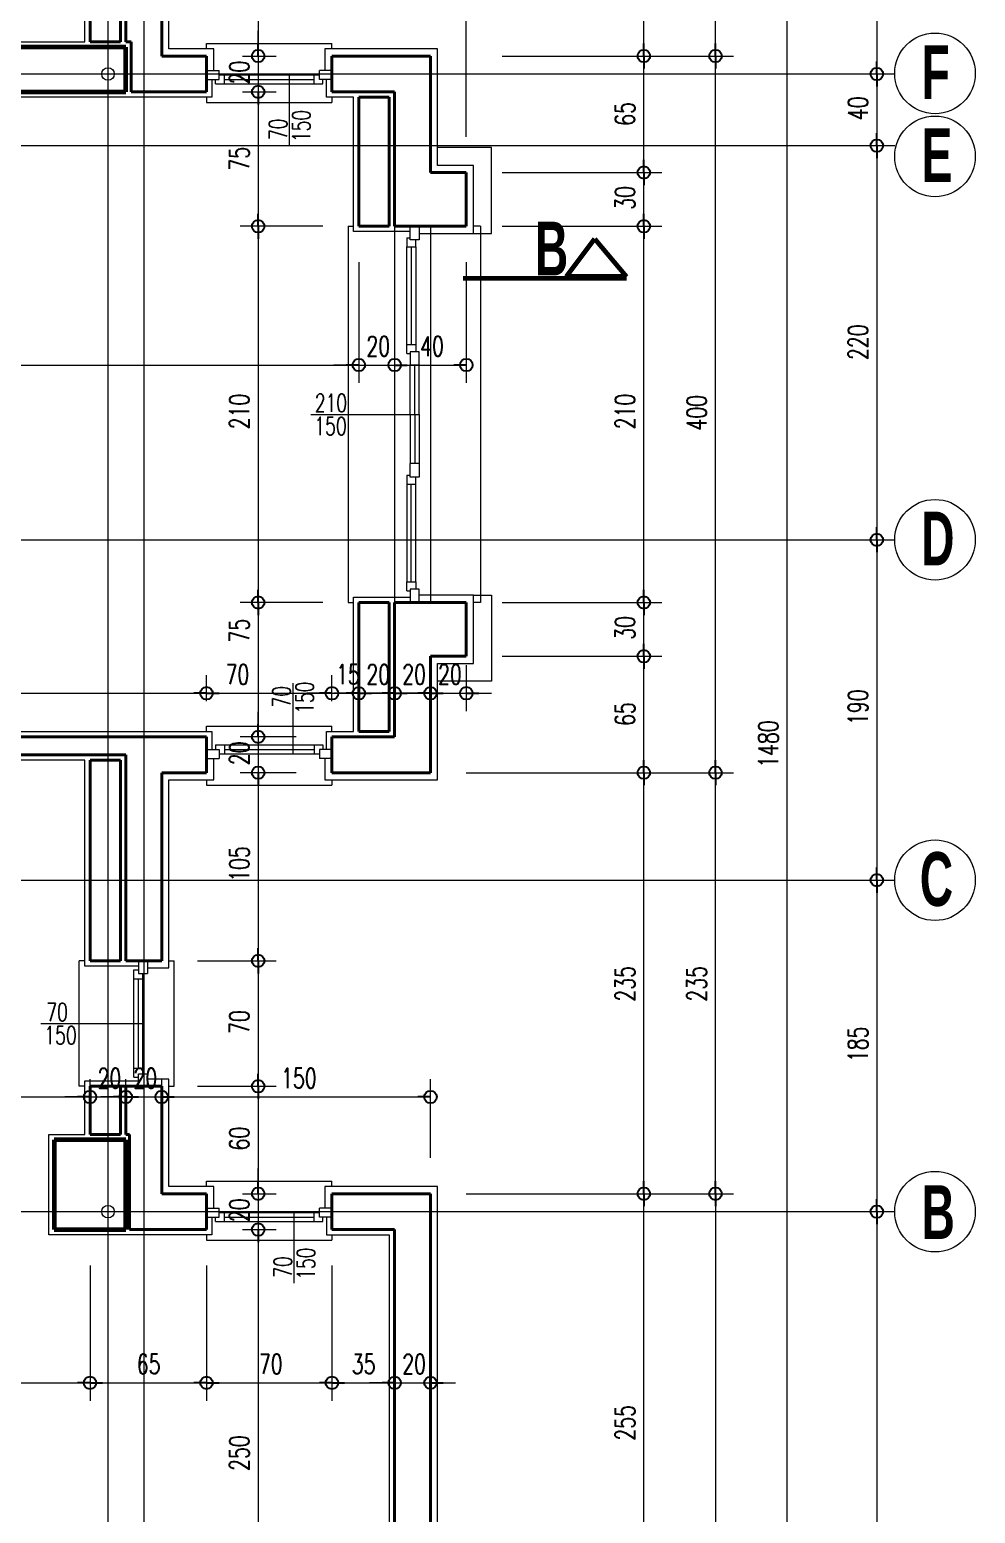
# Model space of a CAD drawing. Header units: millimetres. Extents: x 2016.56 to 2021.8, y 13721.83 to 13722.48.
# Drawn here: x 2018.1176 to 2018.2231, y 13722.1021 to 13722.2677 of the extents above; entities that cross this region are included whole.
import ezdxf

# ---------------------------------------------------------------- set-up
doc = ezdxf.new("R2010")
doc.units = ezdxf.units.MM
doc.linetypes.add('ACAD_ISO04W100', pattern=[30, 24, -3, 0, -3])
doc.linetypes.add('ACAD_ISO07W100', pattern=[3, 0, -3])
doc.layers.get('0').update_dxf_attribs({"lineweight": 20})
for name, color, linetype, lineweight in [('aks', 1, 'Continuous', 9), ('AKS  NO', 5, 'Continuous', 60), ('DH', 7, 'Continuous', 20), ('DIMV', 7, 'Continuous', 20), ('DUVAR', 4, 'Continuous', 40), ('DV', 7, 'Continuous', 20), ('kesit', 5, 'Continuous', 60), ('kolon', 5, 'Continuous', 60), ('PENCERE', 3, 'Continuous', 13), ('SIVA', 7, 'Continuous', 20), ('TEXT', 7, 'Continuous', 20)]:
    doc.layers.add(name, color=color, linetype=linetype, lineweight=lineweight)
doc.styles.get("Standard").update_dxf_attribs({"font": 'txt.shx', "width": 0.7, "height": 11})
doc.styles.add('style1', font='swisscbo.ttf', dxfattribs={"width": 0.75, "height": 11})

msp = doc.modelspace()

# ---------------------------------------------------------------- linework, layer by layer
at = {"color": 0, "lineweight": -2}
for p, q in [((2018.14306, 13722.26479), (2018.14306, 13722.26619)), ((2018.14306, 13722.26479), (2018.14306, 13722.26619)), ((2018.18611, 13722.26479), (2018.18611, 13722.26619)), ((2018.18611, 13722.26479), (2018.18611, 13722.26339)), ((2018.19411, 13722.26479), (2018.19411, 13722.26619)), ((2018.19411, 13722.26479), (2018.19411, 13722.26339)), ((2018.21211, 13722.26279), (2018.21211, 13722.26419)), ((2018.21211, 13722.26279), (2018.21211, 13722.26139)), ((2018.14306, 13722.26079), (2018.14306, 13722.25939)), ((2018.14306, 13722.26079), (2018.14306, 13722.25939)), ((2018.21211, 13722.25479), (2018.21211, 13722.25619)), ((2018.21211, 13722.25479), (2018.21211, 13722.25339)), ((2018.18611, 13722.25179), (2018.18611, 13722.25319)), ((2018.18611, 13722.25179), (2018.18611, 13722.25039)), ((2018.14306, 13722.24579), (2018.14306, 13722.24719)), ((2018.18611, 13722.24579), (2018.18611, 13722.24719)), ((2018.14306, 13722.24579), (2018.14306, 13722.24439)), ((2018.18611, 13722.24579), (2018.18611, 13722.24439)), ((2018.15429, 13722.2303), (2018.15289, 13722.2303)), ((2018.15429, 13722.2303), (2018.15289, 13722.2303)), ((2018.15829, 13722.2303), (2018.15969, 13722.2303)), ((2018.15829, 13722.2303), (2018.15969, 13722.2303)), ((2018.16629, 13722.2303), (2018.16489, 13722.2303)), ((2018.21211, 13722.21079), (2018.21211, 13722.21219)), ((2018.21211, 13722.21079), (2018.21211, 13722.20939)), ((2018.14306, 13722.20379), (2018.14306, 13722.20519)), ((2018.18611, 13722.20379), (2018.18611, 13722.20519)), ((2018.14306, 13722.20379), (2018.14306, 13722.20239)), ((2018.18611, 13722.20379), (2018.18611, 13722.20239)), ((2018.18611, 13722.19779), (2018.18611, 13722.19919)), ((2018.18611, 13722.19779), (2018.18611, 13722.19639)), ((2018.13729, 13722.19366), (2018.13589, 13722.19366)), ((2018.13729, 13722.19366), (2018.13869, 13722.19366)), ((2018.15129, 13722.19366), (2018.14989, 13722.19366)), ((2018.15129, 13722.19366), (2018.14989, 13722.19366)), ((2018.15429, 13722.19366), (2018.15289, 13722.19366)), ((2018.15429, 13722.19366), (2018.15569, 13722.19366)), ((2018.15829, 13722.19366), (2018.15689, 13722.19366)), ((2018.15829, 13722.19366), (2018.15969, 13722.19366)), ((2018.16229, 13722.19366), (2018.16089, 13722.19366)), ((2018.16229, 13722.19366), (2018.16369, 13722.19366)), ((2018.16629, 13722.19366), (2018.16769, 13722.19366)), ((2018.14306, 13722.18879), (2018.14306, 13722.19019)), ((2018.14306, 13722.18879), (2018.14306, 13722.19019)), ((2018.18611, 13722.18479), (2018.18611, 13722.18619)), ((2018.19411, 13722.18479), (2018.19411, 13722.18619)), ((2018.14306, 13722.18479), (2018.14306, 13722.18339)), ((2018.14306, 13722.18479), (2018.14306, 13722.18339)), ((2018.18611, 13722.18479), (2018.18611, 13722.18339)), ((2018.19411, 13722.18479), (2018.19411, 13722.18339)), ((2018.21211, 13722.17279), (2018.21211, 13722.17419)), ((2018.21211, 13722.17279), (2018.21211, 13722.17139)), ((2018.14306, 13722.16379), (2018.14306, 13722.16519)), ((2018.14306, 13722.16379), (2018.14306, 13722.16239)), ((2018.14306, 13722.14979), (2018.14306, 13722.15119)), ((2018.14306, 13722.14979), (2018.14306, 13722.14839)), ((2018.12429, 13722.14859), (2018.12289, 13722.14859)), ((2018.12429, 13722.14859), (2018.12289, 13722.14859)), ((2018.12829, 13722.14859), (2018.12689, 13722.14859)), ((2018.12829, 13722.14859), (2018.12969, 13722.14859)), ((2018.13229, 13722.14859), (2018.13369, 13722.14859)), ((2018.13229, 13722.14859), (2018.13369, 13722.14859)), ((2018.16229, 13722.14859), (2018.16089, 13722.14859)), ((2018.14306, 13722.13779), (2018.14306, 13722.13919)), ((2018.14306, 13722.13779), (2018.14306, 13722.13919)), ((2018.18611, 13722.13779), (2018.18611, 13722.13919)), ((2018.19411, 13722.13779), (2018.19411, 13722.13919)), ((2018.18611, 13722.13779), (2018.18611, 13722.13639)), ((2018.19411, 13722.13779), (2018.19411, 13722.13639)), ((2018.21211, 13722.13579), (2018.21211, 13722.13719)), ((2018.21211, 13722.13579), (2018.21211, 13722.13439)), ((2018.14306, 13722.13379), (2018.14306, 13722.13239)), ((2018.14306, 13722.13379), (2018.14306, 13722.13239)), ((2018.12429, 13722.11668), (2018.12289, 13722.11668)), ((2018.12429, 13722.11668), (2018.12569, 13722.11668)), ((2018.13729, 13722.11668), (2018.13589, 13722.11668)), ((2018.13729, 13722.11668), (2018.13869, 13722.11668)), ((2018.15129, 13722.11668), (2018.14989, 13722.11668)), ((2018.15129, 13722.11668), (2018.15269, 13722.11668)), ((2018.15829, 13722.11668), (2018.15689, 13722.11668)), ((2018.15829, 13722.11668), (2018.15689, 13722.11668)), ((2018.16229, 13722.11668), (2018.16369, 13722.11668))]:
    msp.add_line(p, q, dxfattribs=at)
for p, q in [((2018.15309, 13722.24579), (2018.15369, 13722.24579)), ((2018.15309, 13722.24579), (2018.15309, 13722.20379)), ((2018.16789, 13722.24579), (2018.16709, 13722.24579)), ((2018.16789, 13722.24579), (2018.16789, 13722.20379)), ((2018.15309, 13722.20379), (2018.15369, 13722.20379)), ((2018.16789, 13722.20379), (2018.16709, 13722.20379))]:
    msp.add_line(p, q)
at = {"linetype": 'ACAD_ISO07W100'}
for p, q in [((2018.15829, 13722.24579), (2018.15829, 13722.20379)), ((2018.16229, 13722.24579), (2018.16229, 13722.20379))]:
    msp.add_line(p, q, dxfattribs=at)
for centre in [(2018.21861, 13722.26285), (2018.21861, 13722.25359), (2018.21861, 13722.21079), (2018.21861, 13722.17279), (2018.21861, 13722.13579)]:
    msp.add_circle(centre, 0.0045)
at = {"color": 0, "lineweight": -2}
for centre in [(2018.14306, 13722.26479), (2018.14306, 13722.26479), (2018.18611, 13722.26479), (2018.18611, 13722.26479), (2018.19411, 13722.26479), (2018.19411, 13722.26479), (2018.21211, 13722.26279), (2018.21211, 13722.26279), (2018.14306, 13722.26079), (2018.14306, 13722.26079), (2018.21211, 13722.25479), (2018.21211, 13722.25479), (2018.18611, 13722.25179), (2018.18611, 13722.25179), (2018.14306, 13722.24579), (2018.14306, 13722.24579), (2018.18611, 13722.24579), (2018.18611, 13722.24579), (2018.15429, 13722.2303), (2018.15429, 13722.2303), (2018.15829, 13722.2303), (2018.15829, 13722.2303), (2018.16629, 13722.2303), (2018.21211, 13722.21079), (2018.21211, 13722.21079), (2018.14306, 13722.20379), (2018.14306, 13722.20379), (2018.18611, 13722.20379), (2018.18611, 13722.20379), (2018.18611, 13722.19779), (2018.18611, 13722.19779), (2018.13729, 13722.19366), (2018.13729, 13722.19366), (2018.15129, 13722.19366), (2018.15129, 13722.19366), (2018.15429, 13722.19366), (2018.15429, 13722.19366), (2018.15829, 13722.19366), (2018.15829, 13722.19366), (2018.16229, 13722.19366), (2018.16229, 13722.19366), (2018.16629, 13722.19366), (2018.14306, 13722.18879), (2018.14306, 13722.18879), (2018.14306, 13722.18479), (2018.14306, 13722.18479), (2018.18611, 13722.18479), (2018.18611, 13722.18479), (2018.19411, 13722.18479), (2018.19411, 13722.18479), (2018.21211, 13722.17279), (2018.21211, 13722.17279), (2018.14306, 13722.16379), (2018.14306, 13722.16379), (2018.14306, 13722.14979), (2018.14306, 13722.14979), (2018.12429, 13722.14859), (2018.12429, 13722.14859), (2018.12829, 13722.14859), (2018.12829, 13722.14859), (2018.13229, 13722.14859), (2018.13229, 13722.14859), (2018.16229, 13722.14859), (2018.14306, 13722.13779), (2018.14306, 13722.13779), (2018.18611, 13722.13779), (2018.18611, 13722.13779), (2018.19411, 13722.13779), (2018.19411, 13722.13779), (2018.21211, 13722.13579), (2018.21211, 13722.13579), (2018.14306, 13722.13379), (2018.14306, 13722.13379), (2018.12429, 13722.11668), (2018.12429, 13722.11668), (2018.13729, 13722.11668), (2018.13729, 13722.11668), (2018.15129, 13722.11668), (2018.15129, 13722.11668), (2018.15829, 13722.11668), (2018.15829, 13722.11668), (2018.16229, 13722.11668)]:
    msp.add_circle(centre, 0.0007, dxfattribs=at)
at = {"layer": 'aks', "linetype": 'ACAD_ISO04W100', "ltscale": 2}
for p, q in [((2018.12629, 13722.40645), (2018.12629, 13721.95239)), ((2018.13029, 13722.40645), (2018.13029, 13721.95239)), ((2017.67847, 13722.26279), (2018.21211, 13722.26279)), ((2017.67847, 13722.25479), (2018.21211, 13722.25479)), ((2017.67847, 13722.21079), (2018.21211, 13722.21079)), ((2017.67847, 13722.17279), (2018.21211, 13722.17279)), ((2017.67847, 13722.13579), (2018.21211, 13722.13579))]:
    msp.add_line(p, q, dxfattribs=at)
at = {"layer": 'aks'}
for centre in [(2018.12629, 13722.26279), (2018.12629, 13722.13579)]:
    msp.add_circle(centre, 0.0007, dxfattribs=at)
at = {"layer": 'DH', "lineweight": 20}
for p, q in [((2018.16629, 13722.25579), (2018.16629, 13722.27535)), ((2018.15429, 13722.24179), (2018.15429, 13722.2283)), ((2018.15829, 13722.24179), (2018.15829, 13722.2283)), ((2018.15829, 13722.24179), (2018.15829, 13722.2283)), ((2018.16629, 13722.24179), (2018.16629, 13722.2283)), ((2018.15429, 13722.23635), (2018.15429, 13722.2283)), ((2018.16629, 13722.19679), (2018.16629, 13722.19166)), ((2018.13729, 13722.19279), (2018.13729, 13722.19566)), ((2018.13729, 13722.19279), (2018.13729, 13722.19566)), ((2018.15129, 13722.19279), (2018.15129, 13722.19566)), ((2018.15129, 13722.19279), (2018.15129, 13722.19566)), ((2018.15429, 13722.19339), (2018.15429, 13722.19566)), ((2018.15429, 13722.19339), (2018.15429, 13722.19566)), ((2018.15829, 13722.19279), (2018.15829, 13722.19566)), ((2018.15829, 13722.19279), (2018.15829, 13722.19566)), ((2018.16229, 13722.19232), (2018.16229, 13722.19566)), ((2018.16229, 13722.19232), (2018.16229, 13722.19566)), ((2018.12429, 13722.14971), (2018.12429, 13722.15059)), ((2018.12429, 13722.14971), (2018.12429, 13722.15059)), ((2018.12829, 13722.14942), (2018.12829, 13722.15059)), ((2018.12829, 13722.14942), (2018.12829, 13722.15059)), ((2018.13229, 13722.14855), (2018.13229, 13722.15059)), ((2018.13229, 13722.14855), (2018.13229, 13722.15059)), ((2018.16229, 13722.14179), (2018.16229, 13722.15059)), ((2018.12429, 13722.12979), (2018.12429, 13722.11468)), ((2018.12429, 13722.12979), (2018.12429, 13722.11468)), ((2018.13729, 13722.12979), (2018.13729, 13722.11468)), ((2018.13729, 13722.12979), (2018.13729, 13722.11468)), ((2018.15129, 13722.12979), (2018.15129, 13722.11468)), ((2018.15129, 13722.12979), (2018.15129, 13722.11468)), ((2018.16229, 13722.12134), (2018.16229, 13722.11468)), ((2018.15829, 13722.12027), (2018.15829, 13722.11468)), ((2018.15829, 13722.12027), (2018.15829, 13722.11468))]:
    msp.add_line(p, q, dxfattribs=at)
at = {"layer": 'DH'}
for p, q in [((2018.05769, 13722.2303), (2018.15289, 13722.2303)), ((2018.15289, 13722.2303), (2018.15149, 13722.2303)), ((2018.15429, 13722.2303), (2018.15829, 13722.2303)), ((2018.15969, 13722.2303), (2018.16489, 13722.2303)), ((2018.15969, 13722.2303), (2018.16109, 13722.2303)), ((2018.05769, 13722.19366), (2018.13589, 13722.19366)), ((2018.13869, 13722.19366), (2018.14989, 13722.19366)), ((2018.14989, 13722.19366), (2018.14849, 13722.19366)), ((2018.15129, 13722.19366), (2018.15429, 13722.19366)), ((2018.15289, 13722.19366), (2018.15149, 13722.19366)), ((2018.15429, 13722.19366), (2018.15829, 13722.19366)), ((2018.15689, 13722.19366), (2018.15549, 13722.19366)), ((2018.15569, 13722.19366), (2018.15709, 13722.19366)), ((2018.15829, 13722.19366), (2018.16229, 13722.19366)), ((2018.16089, 13722.19366), (2018.15949, 13722.19366)), ((2018.15969, 13722.19366), (2018.16109, 13722.19366)), ((2018.16229, 13722.19366), (2018.16629, 13722.19366)), ((2018.16369, 13722.19366), (2018.16509, 13722.19366)), ((2018.16769, 13722.19366), (2018.16909, 13722.19366)), ((2018.05769, 13722.14859), (2018.12289, 13722.14859)), ((2018.12289, 13722.14859), (2018.12149, 13722.14859)), ((2018.12429, 13722.14859), (2018.12829, 13722.14859)), ((2018.12689, 13722.14859), (2018.12549, 13722.14859)), ((2018.12829, 13722.14859), (2018.13229, 13722.14859)), ((2018.12969, 13722.14859), (2018.13109, 13722.14859)), ((2018.13369, 13722.14859), (2018.16089, 13722.14859)), ((2018.13369, 13722.14859), (2018.13509, 13722.14859)), ((2018.05769, 13722.11668), (2018.12289, 13722.11668)), ((2018.12569, 13722.11668), (2018.13589, 13722.11668)), ((2018.13869, 13722.11668), (2018.14989, 13722.11668)), ((2018.15269, 13722.11668), (2018.15689, 13722.11668)), ((2018.15689, 13722.11668), (2018.15549, 13722.11668)), ((2018.15829, 13722.11668), (2018.16229, 13722.11668)), ((2018.16369, 13722.11668), (2018.16509, 13722.11668))]:
    msp.add_line(p, q, dxfattribs=at)
at = {"layer": 'DIMV'}
for p, q in [((2018.18611, 13722.26619), (2018.18611, 13722.33439)), ((2018.19411, 13722.26619), (2018.19411, 13722.33439)), ((2018.20211, 13722.04119), (2018.20211, 13722.33439)), ((2018.21211, 13722.33239), (2018.21211, 13722.26419)), ((2018.18611, 13722.25319), (2018.18611, 13722.26339)), ((2018.19411, 13722.18619), (2018.19411, 13722.26339)), ((2018.21211, 13722.26139), (2018.21211, 13722.25619)), ((2018.21211, 13722.25339), (2018.21211, 13722.21219)), ((2018.18611, 13722.24719), (2018.18611, 13722.25039)), ((2018.18611, 13722.20519), (2018.18611, 13722.24439)), ((2018.21211, 13722.20939), (2018.21211, 13722.17419)), ((2018.18611, 13722.19919), (2018.18611, 13722.20239)), ((2018.18611, 13722.18619), (2018.18611, 13722.19639)), ((2018.18611, 13722.13919), (2018.18611, 13722.18339)), ((2018.19411, 13722.13919), (2018.19411, 13722.18339)), ((2018.21211, 13722.17139), (2018.21211, 13722.13719)), ((2018.18611, 13722.08819), (2018.18611, 13722.13639)), ((2018.19411, 13722.13639), (2018.19411, 13722.04219)), ((2018.21211, 13722.13439), (2018.21211, 13722.04319))]:
    msp.add_line(p, q, dxfattribs=at)
at = {"layer": 'DIMV', "lineweight": 20}
for p, q in [((2018.17029, 13722.26479), (2018.18811, 13722.26479)), ((2018.17029, 13722.26479), (2018.18811, 13722.26479)), ((2018.1832, 13722.26479), (2018.19611, 13722.26479)), ((2018.1832, 13722.26479), (2018.19611, 13722.26479)), ((2018.21108, 13722.26279), (2018.21411, 13722.26279)), ((2018.21108, 13722.26279), (2018.21411, 13722.26279)), ((2018.21108, 13722.25479), (2018.21411, 13722.25479)), ((2018.21108, 13722.25479), (2018.21411, 13722.25479)), ((2018.17029, 13722.25179), (2018.18811, 13722.25179)), ((2018.17029, 13722.25179), (2018.18811, 13722.25179)), ((2018.17029, 13722.24579), (2018.18811, 13722.24579)), ((2018.17029, 13722.24579), (2018.18811, 13722.24579)), ((2018.21084, 13722.21079), (2018.21411, 13722.21079)), ((2018.21084, 13722.21079), (2018.21411, 13722.21079)), ((2018.17029, 13722.20379), (2018.18811, 13722.20379)), ((2018.17029, 13722.20379), (2018.18811, 13722.20379)), ((2018.17029, 13722.19779), (2018.18811, 13722.19779)), ((2018.17029, 13722.19779), (2018.18811, 13722.19779)), ((2018.16629, 13722.18479), (2018.18811, 13722.18479)), ((2018.16629, 13722.18479), (2018.18811, 13722.18479)), ((2018.1812, 13722.18479), (2018.19611, 13722.18479)), ((2018.1812, 13722.18479), (2018.19611, 13722.18479)), ((2018.21094, 13722.17279), (2018.21411, 13722.17279)), ((2018.21094, 13722.17279), (2018.21411, 13722.17279)), ((2018.16629, 13722.13779), (2018.18811, 13722.13779)), ((2018.16629, 13722.13779), (2018.18811, 13722.13779)), ((2018.1812, 13722.13779), (2018.19611, 13722.13779)), ((2018.1812, 13722.13779), (2018.19611, 13722.13779)), ((2018.20998, 13722.13579), (2018.21411, 13722.13579)), ((2018.20998, 13722.13579), (2018.21411, 13722.13579))]:
    msp.add_line(p, q, dxfattribs=at)
at = {"layer": 'DUVAR'}
for p, q in [((2018.12429, 13722.28379), (2018.12429, 13722.26639)), ((2018.12769, 13722.28379), (2018.12769, 13722.26639)), ((2018.12829, 13722.28379), (2018.12829, 13722.26639)), ((2018.13229, 13722.27779), (2018.13229, 13722.26479)), ((2018.12769, 13722.26639), (2018.12429, 13722.26639)), ((2018.12829, 13722.26639), (2018.12889, 13722.26639)), ((2018.12889, 13722.26639), (2018.12889, 13722.26079)), ((2018.13729, 13722.26479), (2018.13229, 13722.26479)), ((2018.13729, 13722.26079), (2018.13729, 13722.26479)), ((2018.16229, 13722.26479), (2018.15129, 13722.26479)), ((2018.15129, 13722.26079), (2018.15129, 13722.26479)), ((2018.16229, 13722.26479), (2018.16229, 13722.25179)), ((2018.13729, 13722.26079), (2018.12889, 13722.26079)), ((2018.15829, 13722.26079), (2018.15129, 13722.26079)), ((2018.15769, 13722.26019), (2018.15429, 13722.26019)), ((2018.15429, 13722.26019), (2018.15429, 13722.24579)), ((2018.15769, 13722.26019), (2018.15769, 13722.24579)), ((2018.15829, 13722.26079), (2018.15829, 13722.24579)), ((2018.16229, 13722.25179), (2018.16629, 13722.25179)), ((2018.16629, 13722.25179), (2018.16629, 13722.24579)), ((2018.15429, 13722.24579), (2018.15769, 13722.24579)), ((2018.15829, 13722.24579), (2018.16629, 13722.24579)), ((2018.15429, 13722.20379), (2018.15429, 13722.18939)), ((2018.15429, 13722.20379), (2018.15769, 13722.20379)), ((2018.15769, 13722.20379), (2018.15769, 13722.18939)), ((2018.15829, 13722.20379), (2018.16629, 13722.20379)), ((2018.15829, 13722.20379), (2018.15829, 13722.18879)), ((2018.16629, 13722.20379), (2018.16629, 13722.19779)), ((2018.16229, 13722.19779), (2018.16229, 13722.18479)), ((2018.16229, 13722.19779), (2018.16629, 13722.19779)), ((2018.13729, 13722.18879), (2018.06549, 13722.18879)), ((2018.13729, 13722.18879), (2018.13729, 13722.18479)), ((2018.15829, 13722.18879), (2018.15129, 13722.18879)), ((2018.15129, 13722.18879), (2018.15129, 13722.18479)), ((2018.15769, 13722.18939), (2018.15429, 13722.18939)), ((2018.12829, 13722.18679), (2018.06549, 13722.18679)), ((2018.12829, 13722.18679), (2018.12829, 13722.16379)), ((2018.12769, 13722.18619), (2018.12429, 13722.18619)), ((2018.12429, 13722.18619), (2018.12429, 13722.16379)), ((2018.12769, 13722.18619), (2018.12769, 13722.16379)), ((2018.13229, 13722.18479), (2018.13229, 13722.16379)), ((2018.13729, 13722.18479), (2018.13229, 13722.18479)), ((2018.16229, 13722.18479), (2018.15129, 13722.18479)), ((2018.12429, 13722.16379), (2018.12769, 13722.16379)), ((2018.12829, 13722.16379), (2018.13229, 13722.16379)), ((2018.12429, 13722.14979), (2018.12429, 13722.14439)), ((2018.12429, 13722.14979), (2018.13229, 13722.14979)), ((2018.12769, 13722.14979), (2018.12769, 13722.14439)), ((2018.12829, 13722.14979), (2018.12829, 13722.14439)), ((2018.13229, 13722.14979), (2018.13229, 13722.13779)), ((2018.12429, 13722.14439), (2018.12769, 13722.14439)), ((2018.12829, 13722.14439), (2018.12869, 13722.14439)), ((2018.12869, 13722.14439), (2018.12869, 13722.13379)), ((2018.13729, 13722.13779), (2018.13229, 13722.13779)), ((2018.13729, 13722.13779), (2018.13729, 13722.13379)), ((2018.16229, 13722.13779), (2018.15129, 13722.13779)), ((2018.15129, 13722.13779), (2018.15129, 13722.13379)), ((2018.16229, 13722.13779), (2018.16229, 13722.08379)), ((2018.13729, 13722.13379), (2018.12869, 13722.13379)), ((2018.15829, 13722.13379), (2018.15129, 13722.13379)), ((2018.15829, 13722.13379), (2018.15829, 13722.08379))]:
    msp.add_line(p, q, dxfattribs=at)
at = {"layer": 'DV'}
for p, q in [((2018.14306, 13722.27639), (2018.14306, 13722.26619)), ((2018.14306, 13722.26619), (2018.14306, 13722.26759)), ((2018.14306, 13722.26479), (2018.14306, 13722.26079)), ((2018.14306, 13722.25939), (2018.14306, 13722.25799)), ((2018.14306, 13722.25939), (2018.14306, 13722.24719)), ((2018.14306, 13722.24439), (2018.14306, 13722.20519)), ((2018.14306, 13722.20239), (2018.14306, 13722.19019)), ((2018.14306, 13722.19019), (2018.14306, 13722.19159)), ((2018.14306, 13722.18879), (2018.14306, 13722.18479)), ((2018.14306, 13722.18339), (2018.14306, 13722.18199)), ((2018.14306, 13722.18339), (2018.14306, 13722.16519)), ((2018.14306, 13722.16239), (2018.14306, 13722.15119)), ((2018.14306, 13722.14839), (2018.14306, 13722.13919)), ((2018.14306, 13722.13919), (2018.14306, 13722.14059)), ((2018.14306, 13722.13779), (2018.14306, 13722.13379)), ((2018.14306, 13722.13239), (2018.14306, 13722.13099)), ((2018.14306, 13722.13239), (2018.14306, 13722.08519))]:
    msp.add_line(p, q, dxfattribs=at)
at = {"layer": 'DV', "lineweight": 20}
for p, q in [((2018.14129, 13722.26479), (2018.14506, 13722.26479)), ((2018.14129, 13722.26479), (2018.14506, 13722.26479)), ((2018.14129, 13722.26079), (2018.14506, 13722.26079)), ((2018.14129, 13722.26079), (2018.14506, 13722.26079)), ((2018.15029, 13722.24579), (2018.14106, 13722.24579)), ((2018.15029, 13722.24579), (2018.14106, 13722.24579)), ((2018.15029, 13722.20379), (2018.14106, 13722.20379)), ((2018.15029, 13722.20379), (2018.14106, 13722.20379)), ((2018.14729, 13722.18879), (2018.14106, 13722.18879)), ((2018.14729, 13722.18879), (2018.14106, 13722.18879)), ((2018.14729, 13722.18479), (2018.14106, 13722.18479)), ((2018.14729, 13722.18479), (2018.14106, 13722.18479)), ((2018.13629, 13722.16379), (2018.14506, 13722.16379)), ((2018.13629, 13722.16379), (2018.14506, 13722.16379)), ((2018.13629, 13722.14979), (2018.14506, 13722.14979)), ((2018.13629, 13722.14979), (2018.14506, 13722.14979)), ((2018.14129, 13722.13779), (2018.14506, 13722.13779)), ((2018.14129, 13722.13779), (2018.14506, 13722.13779)), ((2018.14129, 13722.13379), (2018.14506, 13722.13379)), ((2018.14129, 13722.13379), (2018.14506, 13722.13379))]:
    msp.add_line(p, q, dxfattribs=at)
at = {"layer": 'kesit'}
for p, q in [((2018.17747, 13722.24018), (2018.18062, 13722.24438)), ((2018.18062, 13722.24438), (2018.18419, 13722.24018)), ((2018.18419, 13722.24018), (2018.17747, 13722.24018))]:
    msp.add_line(p, q, dxfattribs=at)
at = {"layer": 'kesit', "linetype": 'ACAD_ISO04W100'}
msp.add_line((2018.18418, 13722.23997), (2018.16593, 13722.23997), dxfattribs=at)
at = {"layer": 'kolon'}
for p, q in [((2018.12829, 13722.26579), (2018.10829, 13722.26579)), ((2018.12829, 13722.26079), (2018.12829, 13722.26579)), ((2018.10829, 13722.26079), (2018.12829, 13722.26079)), ((2018.12829, 13722.14379), (2018.12029, 13722.14379)), ((2018.12029, 13722.14379), (2018.12029, 13722.13379)), ((2018.12829, 13722.13379), (2018.12829, 13722.14379)), ((2018.12029, 13722.13379), (2018.12829, 13722.13379))]:
    msp.add_line(p, q, dxfattribs=at)
at = {"layer": 'PENCERE'}
for p, q in [((2018.13729, 13722.26319), (2018.13869, 13722.26319)), ((2018.13869, 13722.26219), (2018.13869, 13722.26319)), ((2018.15129, 13722.26319), (2018.14989, 13722.26319)), ((2018.14989, 13722.26219), (2018.14989, 13722.26319)), ((2018.13729, 13722.26219), (2018.13869, 13722.26219)), ((2018.13829, 13722.26169), (2018.13829, 13722.26219)), ((2018.13829, 13722.26169), (2018.15029, 13722.26169)), ((2018.13869, 13722.26269), (2018.14989, 13722.26269)), ((2018.13929, 13722.26169), (2018.13929, 13722.26269)), ((2018.13929, 13722.26219), (2018.14929, 13722.26219)), ((2018.14929, 13722.26169), (2018.14929, 13722.26269)), ((2018.15129, 13722.26219), (2018.14989, 13722.26219)), ((2018.15029, 13722.26169), (2018.15029, 13722.26219)), ((2018.16004, 13722.24429), (2018.16004, 13722.24579)), ((2018.16104, 13722.24579), (2018.16104, 13722.24429)), ((2018.15964, 13722.24449), (2018.16004, 13722.24449)), ((2018.15964, 13722.24449), (2018.15964, 13722.24349)), ((2018.15964, 13722.24349), (2018.16064, 13722.24349)), ((2018.15964, 13722.23259), (2018.15964, 13722.24349)), ((2018.16104, 13722.24429), (2018.16004, 13722.24429)), ((2018.16014, 13722.24349), (2018.16014, 13722.23259)), ((2018.16064, 13722.24349), (2018.16064, 13722.24429)), ((2018.16064, 13722.24349), (2018.16064, 13722.23259)), ((2018.15964, 13722.23159), (2018.15964, 13722.23259)), ((2018.15964, 13722.23259), (2018.16064, 13722.23259)), ((2018.15964, 13722.23159), (2018.16004, 13722.23159)), ((2018.16104, 13722.23179), (2018.16004, 13722.23179)), ((2018.16004, 13722.23179), (2018.16004, 13722.23029)), ((2018.16064, 13722.23259), (2018.16064, 13722.23179)), ((2018.16104, 13722.23029), (2018.16104, 13722.23179)), ((2018.16104, 13722.23029), (2018.16004, 13722.23029)), ((2018.16004, 13722.22479), (2018.16004, 13722.23029)), ((2018.16054, 13722.22479), (2018.16054, 13722.23029)), ((2018.16104, 13722.22479), (2018.16104, 13722.23029)), ((2018.16004, 13722.22479), (2018.16004, 13722.21929)), ((2018.16054, 13722.22479), (2018.16054, 13722.21929)), ((2018.16104, 13722.22479), (2018.16104, 13722.21929)), ((2018.16004, 13722.21779), (2018.16004, 13722.21929)), ((2018.16104, 13722.21929), (2018.16004, 13722.21929)), ((2018.16104, 13722.21929), (2018.16104, 13722.21779)), ((2018.15964, 13722.21799), (2018.16004, 13722.21799)), ((2018.15964, 13722.21799), (2018.15964, 13722.21699)), ((2018.15964, 13722.21699), (2018.15964, 13722.20609)), ((2018.15964, 13722.21699), (2018.16064, 13722.21699)), ((2018.16104, 13722.21779), (2018.16004, 13722.21779)), ((2018.16014, 13722.20609), (2018.16014, 13722.21699)), ((2018.16064, 13722.21699), (2018.16064, 13722.21779)), ((2018.16064, 13722.20609), (2018.16064, 13722.21699)), ((2018.15964, 13722.20509), (2018.15964, 13722.20609)), ((2018.15964, 13722.20609), (2018.16064, 13722.20609)), ((2018.15964, 13722.20509), (2018.16004, 13722.20509)), ((2018.16004, 13722.20529), (2018.16004, 13722.20379)), ((2018.16104, 13722.20529), (2018.16004, 13722.20529)), ((2018.16064, 13722.20609), (2018.16064, 13722.20529)), ((2018.16104, 13722.20379), (2018.16104, 13722.20529)), ((2018.13729, 13722.18739), (2018.13869, 13722.18739)), ((2018.13829, 13722.18789), (2018.13829, 13722.18739)), ((2018.13829, 13722.18789), (2018.15029, 13722.18789)), ((2018.13869, 13722.18739), (2018.13869, 13722.18639)), ((2018.13869, 13722.18689), (2018.14989, 13722.18689)), ((2018.13929, 13722.18789), (2018.13929, 13722.18689)), ((2018.13929, 13722.18739), (2018.14929, 13722.18739)), ((2018.14929, 13722.18789), (2018.14929, 13722.18689)), ((2018.14989, 13722.18739), (2018.14989, 13722.18639)), ((2018.15129, 13722.18739), (2018.14989, 13722.18739)), ((2018.15029, 13722.18789), (2018.15029, 13722.18739)), ((2018.13729, 13722.18639), (2018.13869, 13722.18639)), ((2018.15129, 13722.18639), (2018.14989, 13722.18639)), ((2018.12969, 13722.16379), (2018.12969, 13722.16239)), ((2018.13069, 13722.16379), (2018.13069, 13722.16239)), ((2018.12919, 13722.15079), (2018.12919, 13722.16279)), ((2018.12919, 13722.16279), (2018.12969, 13722.16279)), ((2018.12969, 13722.16239), (2018.13069, 13722.16239)), ((2018.13019, 13722.15119), (2018.13019, 13722.16239)), ((2018.12919, 13722.16179), (2018.13019, 13722.16179)), ((2018.12969, 13722.15179), (2018.12969, 13722.16179)), ((2018.12919, 13722.15179), (2018.13019, 13722.15179)), ((2018.12919, 13722.15079), (2018.12969, 13722.15079)), ((2018.12969, 13722.14979), (2018.12969, 13722.15119)), ((2018.12969, 13722.15119), (2018.13069, 13722.15119)), ((2018.13069, 13722.14979), (2018.13069, 13722.15119)), ((2018.13729, 13722.13619), (2018.13869, 13722.13619)), ((2018.13869, 13722.13519), (2018.13869, 13722.13619)), ((2018.13869, 13722.13569), (2018.14989, 13722.13569)), ((2018.13929, 13722.13469), (2018.13929, 13722.13569)), ((2018.14929, 13722.13469), (2018.14929, 13722.13569)), ((2018.15129, 13722.13619), (2018.14989, 13722.13619)), ((2018.14989, 13722.13519), (2018.14989, 13722.13619)), ((2018.13729, 13722.13519), (2018.13869, 13722.13519)), ((2018.13829, 13722.13469), (2018.13829, 13722.13519)), ((2018.13829, 13722.13469), (2018.15029, 13722.13469)), ((2018.13929, 13722.13519), (2018.14929, 13722.13519)), ((2018.15129, 13722.13519), (2018.14989, 13722.13519)), ((2018.15029, 13722.13469), (2018.15029, 13722.13519))]:
    msp.add_line(p, q, dxfattribs=at)
at = {"layer": 'SIVA'}
for p, q in [((2018.12369, 13722.26639), (2018.12369, 13722.28439)), ((2018.13309, 13722.26559), (2018.13309, 13722.27699)), ((2018.10769, 13722.26639), (2018.12369, 13722.26639)), ((2018.13809, 13722.26559), (2018.13309, 13722.26559)), ((2018.13729, 13722.26619), (2018.15129, 13722.26619)), ((2018.13729, 13722.26559), (2018.13729, 13722.26619)), ((2018.13809, 13722.26319), (2018.13809, 13722.26559)), ((2018.15049, 13722.26559), (2018.15049, 13722.26319)), ((2018.16309, 13722.26559), (2018.15049, 13722.26559)), ((2018.15129, 13722.26559), (2018.15129, 13722.26619)), ((2018.16309, 13722.25259), (2018.16309, 13722.26559)), ((2018.13789, 13722.26219), (2018.13789, 13722.26019)), ((2018.15069, 13722.26019), (2018.15069, 13722.26219)), ((2018.13789, 13722.26019), (2018.05689, 13722.26019)), ((2018.13729, 13722.26019), (2018.13729, 13722.25959)), ((2018.15369, 13722.26019), (2018.15069, 13722.26019)), ((2018.15129, 13722.26019), (2018.15129, 13722.25959)), ((2018.15369, 13722.24519), (2018.15369, 13722.26019)), ((2018.13729, 13722.25959), (2018.15129, 13722.25959)), ((2018.16709, 13722.25259), (2018.16309, 13722.25259)), ((2018.16709, 13722.24499), (2018.16709, 13722.25259)), ((2018.16004, 13722.24519), (2018.15369, 13722.24519)), ((2018.16104, 13722.24499), (2018.16709, 13722.24499)), ((2018.15369, 13722.20439), (2018.16004, 13722.20439)), ((2018.15369, 13722.18939), (2018.15369, 13722.20439)), ((2018.16709, 13722.20459), (2018.16104, 13722.20459)), ((2018.16709, 13722.19699), (2018.16709, 13722.20459)), ((2018.16309, 13722.19699), (2018.16709, 13722.19699)), ((2018.16309, 13722.18399), (2018.16309, 13722.19699)), ((2018.06549, 13722.18939), (2018.13789, 13722.18939)), ((2018.13729, 13722.18939), (2018.13729, 13722.18999)), ((2018.13729, 13722.18999), (2018.15129, 13722.18999)), ((2018.13789, 13722.18939), (2018.13789, 13722.18739)), ((2018.15069, 13722.18939), (2018.15369, 13722.18939)), ((2018.15069, 13722.18739), (2018.15069, 13722.18939)), ((2018.15129, 13722.18939), (2018.15129, 13722.18999)), ((2018.12369, 13722.18619), (2018.05689, 13722.18619)), ((2018.12369, 13722.16319), (2018.12369, 13722.18619)), ((2018.13809, 13722.18399), (2018.13809, 13722.18639)), ((2018.15049, 13722.18639), (2018.15049, 13722.18399)), ((2018.13309, 13722.18399), (2018.13809, 13722.18399)), ((2018.13309, 13722.16299), (2018.13309, 13722.18399)), ((2018.13729, 13722.18399), (2018.13729, 13722.18339)), ((2018.15049, 13722.18399), (2018.16309, 13722.18399)), ((2018.15129, 13722.18399), (2018.15129, 13722.18339)), ((2018.13729, 13722.18339), (2018.15129, 13722.18339)), ((2018.12309, 13722.14978), (2018.12309, 13722.16378)), ((2018.12369, 13722.16378), (2018.12309, 13722.16378)), ((2018.13309, 13722.16378), (2018.13369, 13722.16378)), ((2018.13369, 13722.14978), (2018.13369, 13722.16378)), ((2018.12969, 13722.16319), (2018.12369, 13722.16319)), ((2018.13069, 13722.16299), (2018.13309, 13722.16299)), ((2018.12369, 13722.15039), (2018.12969, 13722.15039)), ((2018.12369, 13722.14439), (2018.12369, 13722.15039)), ((2018.13309, 13722.15059), (2018.13069, 13722.15059)), ((2018.13309, 13722.13859), (2018.13309, 13722.15059)), ((2018.12369, 13722.14978), (2018.12309, 13722.14978)), ((2018.13309, 13722.14978), (2018.13369, 13722.14978)), ((2018.11969, 13722.14439), (2018.12369, 13722.14439)), ((2018.11969, 13722.13319), (2018.11969, 13722.14439)), ((2018.13729, 13722.13919), (2018.15129, 13722.13919)), ((2018.13729, 13722.13859), (2018.13729, 13722.13919)), ((2018.15129, 13722.13859), (2018.15129, 13722.13919)), ((2018.13809, 13722.13859), (2018.13309, 13722.13859)), ((2018.13809, 13722.13619), (2018.13809, 13722.13859)), ((2018.15049, 13722.13859), (2018.15049, 13722.13619)), ((2018.16309, 13722.13859), (2018.15049, 13722.13859)), ((2018.16309, 13722.08299), (2018.16309, 13722.13859)), ((2018.13789, 13722.13519), (2018.13789, 13722.13319)), ((2018.15069, 13722.13519), (2018.15069, 13722.13319)), ((2018.13789, 13722.13319), (2018.11969, 13722.13319)), ((2018.13729, 13722.13319), (2018.13729, 13722.13259)), ((2018.13729, 13722.13259), (2018.15129, 13722.13259)), ((2018.15069, 13722.13319), (2018.15769, 13722.13319)), ((2018.15129, 13722.13319), (2018.15129, 13722.13259)), ((2018.15769, 13722.13319), (2018.15769, 13722.08319))]:
    msp.add_line(p, q, dxfattribs=at)
at = {"layer": 'SIVA', "linetype": 'ACAD_ISO07W100', "ltscale": 0.5}
for p, q in [((2018.16909, 13722.25459), (2018.16309, 13722.25459)), ((2018.16909, 13722.24499), (2018.16909, 13722.25459)), ((2018.16709, 13722.24499), (2018.16909, 13722.24499)), ((2018.16709, 13722.20459), (2018.16909, 13722.20459)), ((2018.16909, 13722.20459), (2018.16909, 13722.19499)), ((2018.16909, 13722.19499), (2018.16309, 13722.19499))]:
    msp.add_line(p, q, dxfattribs=at)
at = {"layer": 'TEXT'}
for p, q in [((2018.14656, 13722.25481), (2018.14656, 13722.26269)), ((2018.14895, 13722.22479), (2018.16104, 13722.22479)), ((2018.14694, 13722.19477), (2018.14694, 13722.18689)), ((2018.11881, 13722.15679), (2018.13019, 13722.15679)), ((2018.14709, 13722.12781), (2018.14709, 13722.13569))]:
    msp.add_line(p, q, dxfattribs=at)

# ---------------------------------------------------------------- texts
at = {"layer": 'AKS  NO', "style": 'style1', "width": 0.75}
for s, p in [('F', (2018.21711, 13722.25999)), ('E', (2018.21711, 13722.25073)), ('D', (2018.21706, 13722.20794)), ('C', (2018.21691, 13722.16992)), ('B', (2018.21711, 13722.13274))]:
    msp.add_text(s, height=0.006, dxfattribs=at).set_placement(p)
at = {"layer": 'DH', "width": 0.7}
for s, p in [('20', (2018.15514, 13722.2313)), ('40', (2018.16114, 13722.2313)), ('70', (2018.13942, 13722.19466)), ('15', (2018.15176, 13722.19466)), ('20', (2018.15514, 13722.19466)), ('20', (2018.15914, 13722.19466)), ('20', (2018.16314, 13722.19466)), ('20', (2018.12514, 13722.14959)), ('20', (2018.12914, 13722.14959)), ('150', (2018.14562, 13722.14959)), ('65', (2018.12951, 13722.11768)), ('70', (2018.14314, 13722.11768)), ('35', (2018.15351, 13722.11768)), ('20', (2018.15914, 13722.11768))]:
    msp.add_text(s, height=0.0022, dxfattribs=at).set_placement(p)
at = {"layer": 'DIMV', "width": 0.7}
for s, p in [('40', (2018.21111, 13722.25763)), ('65', (2018.18511, 13722.25701)), ('30', (2018.18511, 13722.24763)), ('220', (2018.21111, 13722.23086)), ('210', (2018.18511, 13722.22312)), ('400', (2018.19311, 13722.22299)), ('30', (2018.18511, 13722.19963)), ('190', (2018.21111, 13722.19012)), ('65', (2018.18511, 13722.19001)), ('1480', (2018.20111, 13722.18535)), ('235', (2018.18511, 13722.15924)), ('235', (2018.19311, 13722.15924)), ('185', (2018.21111, 13722.15249)), ('255', (2018.18511, 13722.11024))]:
    msp.add_text(s, height=0.0022, rotation=90, dxfattribs=at).set_placement(p)
at = {"layer": 'DV', "width": 0.7}
for s, p in [('20', (2018.14206, 13722.26163)), ('75', (2018.14206, 13722.25201)), ('210', (2018.14206, 13722.22312)), ('75', (2018.14206, 13722.19933)), ('20', (2018.14206, 13722.18563)), ('105', (2018.14206, 13722.17262)), ('70', (2018.14206, 13722.15563)), ('60', (2018.14206, 13722.14263)), ('20', (2018.14206, 13722.13463)), ('250', (2018.14206, 13722.10686))]:
    msp.add_text(s, height=0.0022, rotation=90, dxfattribs=at).set_placement(p)
at = {"layer": 'kesit', "style": 'style1', "width": 0.75}
msp.add_text('B', height=0.006, dxfattribs=at).set_placement((2018.17395, 13722.2403))
at = {"layer": 'TEXT', "width": 0.7}
for s, p in [('150', (2018.14887, 13722.25518)), ('70', (2018.14628, 13722.25541)), ('70', (2018.14666, 13722.19207)), ('150', (2018.14925, 13722.19136)), ('70', (2018.14681, 13722.12841)), ('150', (2018.1494, 13722.12818))]:
    msp.add_text(s, height=0.002, rotation=90, dxfattribs=at).set_placement(p)
for s, p in [('210', (2018.14938, 13722.22507)), ('150', (2018.14933, 13722.22248)), ('70', (2018.11941, 13722.15707)), ('150', (2018.11919, 13722.15448))]:
    msp.add_text(s, height=0.002, dxfattribs=at).set_placement(p)

doc.saveas('drawing.dxf')
